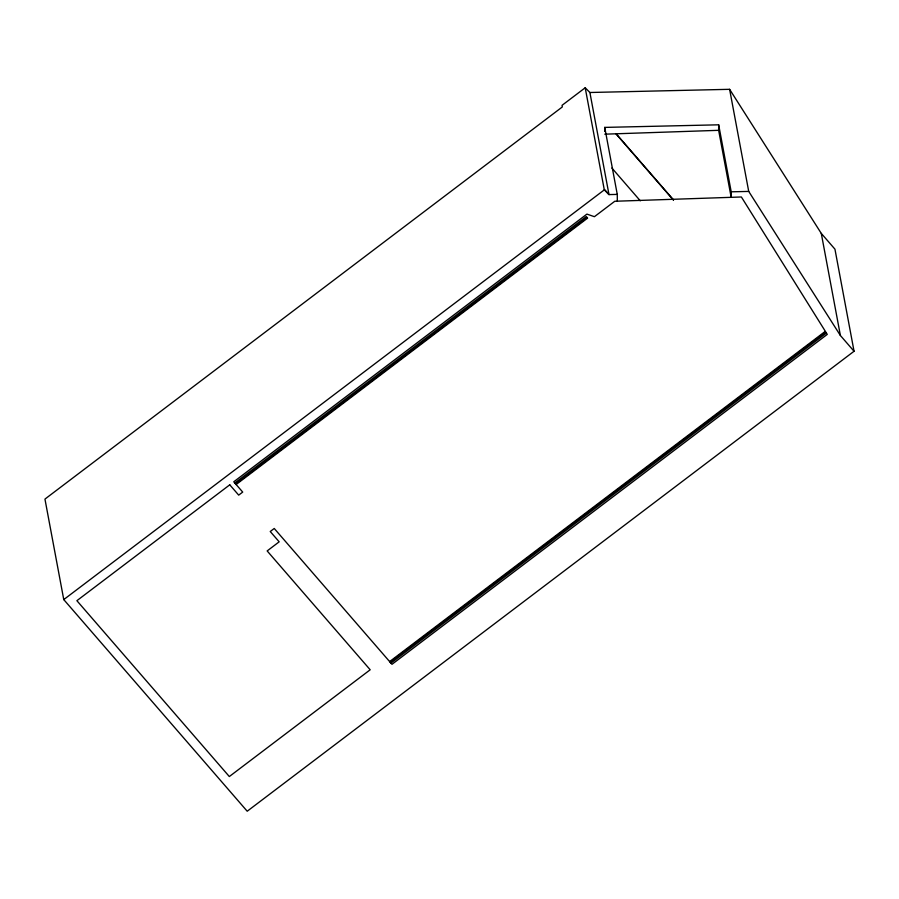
<?xml version="1.0" encoding="UTF-8"?>
<svg xmlns="http://www.w3.org/2000/svg" width="899" height="899" viewBox="0 0 899 899"><rect width="100%" height="100%" fill="white"/><g stroke="black" fill="none" stroke-linecap="round" stroke-linejoin="round"><path stroke-width="1.35" d="M718.672 124.815L731.202 191.813L731.179 197.331L718.649 130.321L718.672 124.815L604.735 127.4L604.769 131.468M585.204 87.776L562.032 105.34L562.336 106.936L44.95 499.091L63.762 599.588L247.214 811.224L854.05 351.262L834.946 249.169L821.281 233.403L729.617 89.316L589.89 92.496L585.204 87.776L604.308 189.88L608.994 194.589L617.265 194.398L617.332 201.174M63.762 599.588L604.667 189.599L608.994 194.589L589.89 92.496M234.819 482.999L586.294 216.592L587.609 218.109L236.134 484.516M235.605 483.909L587.092 217.502M389.627 661.585L824.889 331.664L826.203 333.181L390.941 663.102M390.155 662.192L825.417 332.27M604.791 134.176L718.649 130.321M731.202 191.813L748.721 191.42L840.385 335.496L854.05 351.262M616.613 134.277L673.407 199.792M615.759 133.603L673.475 200.174M611.893 168.057L640.29 200.814M821.281 233.403L840.385 335.496M729.617 89.316L748.721 191.42M604.735 127.4L617.265 194.398M229.762 484.819L76.887 600.689L229.324 776.545L370.186 669.777L267.16 550.93L279.173 541.816L270.239 531.511L274.24 528.477L391.986 664.305L827.26 334.394L741.383 196.982L614.781 201.264L594.419 216.693L586.923 214.108L233.762 481.785L242.708 492.09L238.696 495.124L229.762 484.819"/></g></svg>
